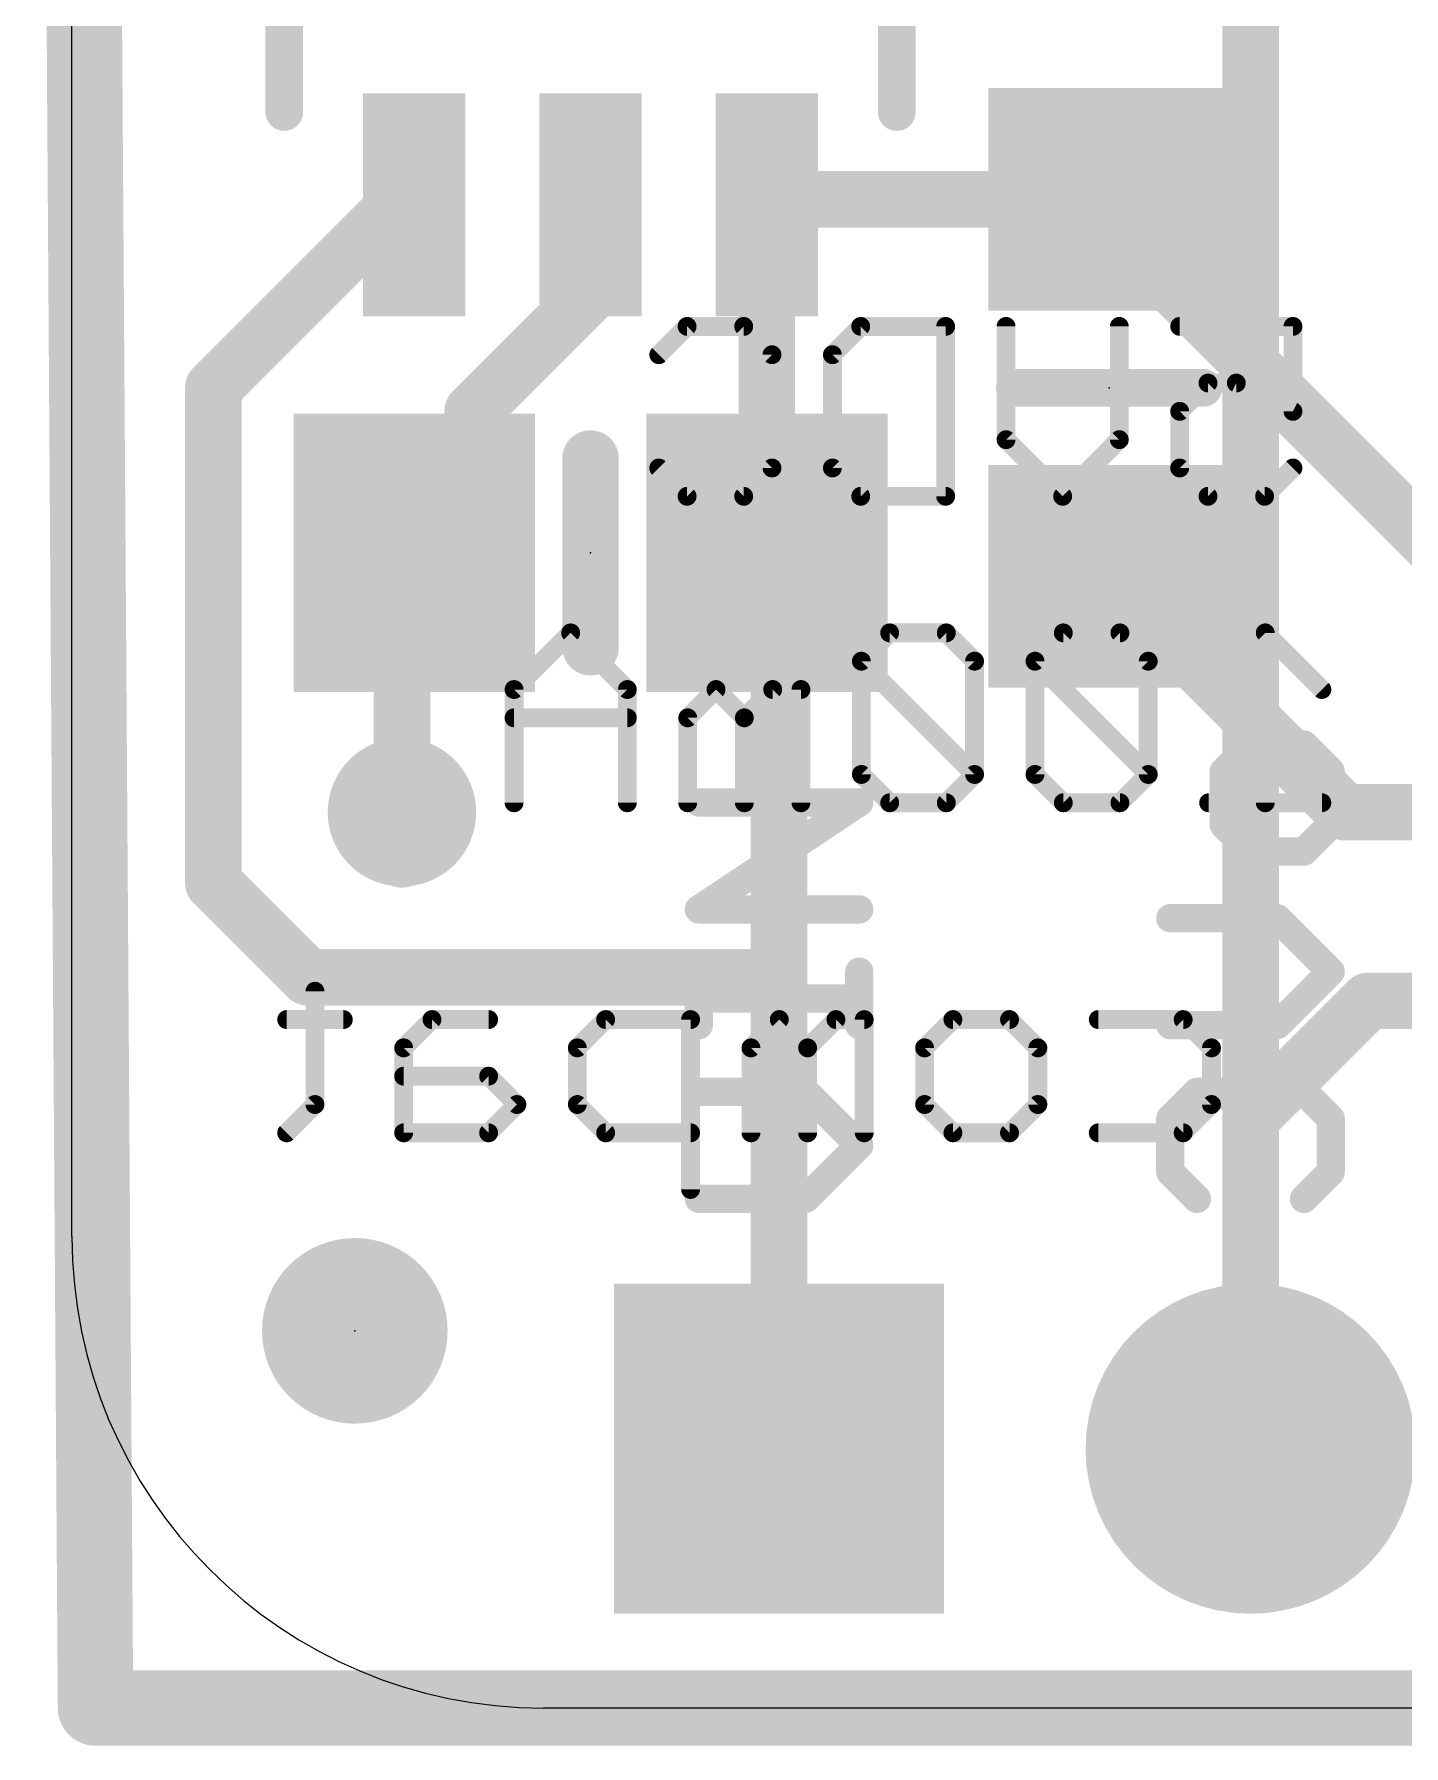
# Model space of a CAD drawing. Extents: x -0.2 to 18.1, y -0.2 to 19.4.
# Drawn here: x -0.2 to 7.18, y -0.2 to 9.02 of the extents above; entities that cross this region are included whole.
import ezdxf

# ---------------------------------------------------------------- set-up
doc = ezdxf.new("R2010")
doc.units = 0
for name, color, linetype in [('1', 12, 'CONTINUOUS'), ('16', 132, 'CONTINUOUS'), ('17', 110, 'CONTINUOUS'), ('18', 110, 'CONTINUOUS'), ('20', 53, 'CONTINUOUS'), ('21', 40, 'CONTINUOUS'), ('22', 6, 'CONTINUOUS'), ('23', 53, 'CONTINUOUS')]:
    doc.layers.add(name, color=color, linetype=linetype)

# ---------------------------------------------------------------- blocks, each defined once
blk = doc.blocks.new('RECT')
blk.add_solid([(-0.5, -0.5), (0.5, -0.5), (-0.5, 0.5), (0.5, 0.5)])
blk = doc.blocks.new('SQUAREP')
blk.add_solid([(-0.5, -0.5), (0.5, -0.5), (-0.5, 0.5), (0.5, 0.5)])
blk = doc.blocks.new('ROUNDP')
at = {"const_width": 0.5}
blk.add_lwpolyline([(0, -0.25, 1), (0, 0.25, 1), (0, -0.25)], format="xyb", dxfattribs=at)
blk = doc.blocks.new('PIE')
at = {"const_width": 0.5}
blk.add_lwpolyline([(0, -0.25, 1), (0, 0.25, 1), (0, -0.25)], format="xyb", dxfattribs=at)
blk = doc.blocks.new('ROUNDV')
at = {"const_width": 0.5}
blk.add_lwpolyline([(0, -0.25, 1), (0, 0.25, 1), (0, -0.25)], format="xyb", dxfattribs=at)

msp = doc.modelspace()

# ---------------------------------------------------------------- linework, layer by layer
at = {"layer": '1', "const_width": 0.3048}
for points in [[(1.7479, 8.0979), (0.762, 7.112)], [(1.844, 8.0979), (1.7479, 8.0979)], [(2.794, 8.0979), (2.794, 7.62)], [(3.744, 8.0979), (3.7741, 8.128)], [(3.744, 8.0979), (3.744, 6.223)], [(3.7741, 8.128), (5.588, 8.128)], [(5.588, 8.128), (5.588, 8.001)], [(5.588, 8.001), (7.366, 6.223)], [(2.794, 7.62), (2.159, 6.985)], [(0.762, 7.112), (0.762, 4.445)], [(2.159, 6.985), (2.159, 6.538)], [(2.159, 6.538), (1.844, 6.223)], [(1.844, 6.223), (1.778, 6.157)], [(3.744, 6.223), (3.81, 6.157)], [(1.778, 6.157), (1.778, 4.826)], [(3.81, 6.157), (3.81, 3.937)], [(5.588, 6.096), (6.858, 4.826)], [(6.858, 4.826), (9.017, 4.826)], [(0.762, 4.445), (1.27, 3.937)], [(1.27, 3.937), (3.81, 3.937)], [(3.81, 3.937), (3.81, 1.397)], [(6.985, 3.81), (6.35, 3.175)], [(9.924, 3.81), (6.985, 3.81)], [(6.35, 3.175), (6.35, 1.397)]]:
    msp.add_lwpolyline(points, dxfattribs=at)
at = {"layer": '1', "const_width": 0.1524}
for points in [[(1.7479, 8.1741, 1), (1.7479, 8.0217)], [(1.8018, 8.044, 1), (1.694, 8.1518)], [(1.844, 8.0217, 1), (1.844, 8.1741)], [(2.8702, 8.0979, 1), (2.7178, 8.0979)], [(3.8202, 8.0979, 1), (3.6678, 8.0979)], [(3.6901, 8.1518, 1), (3.7979, 8.044)], [(3.7741, 8.2042, 1), (3.7741, 8.0518)], [(3.828, 8.0741, 1), (3.7202, 8.1819)], [(5.6642, 8.128, 1), (5.5118, 8.128)], [(5.588, 8.0518, 1), (5.588, 8.2042)], [(5.6419, 8.0549, 1), (5.5341, 7.9471)], [(5.5118, 8.001, 1), (5.6642, 8.001)], [(2.8479, 7.5661, 1), (2.7401, 7.6739)], [(2.7178, 7.62, 1), (2.8702, 7.62)], [(0.8382, 7.112, 1), (0.6858, 7.112)], [(0.7081, 7.1659, 1), (0.8159, 7.0581)], [(2.2352, 6.985, 1), (2.0828, 6.985)], [(2.1051, 7.0389, 1), (2.2129, 6.9311)], [(2.2129, 6.4841, 1), (2.1051, 6.5919)], [(2.0828, 6.538, 1), (2.2352, 6.538)], [(1.8979, 6.1691, 1), (1.7901, 6.2769)], [(3.7979, 6.2769, 1), (3.6901, 6.1691)], [(1.8542, 6.157, 1), (1.7018, 6.157)], [(1.7241, 6.2109, 1), (1.8319, 6.1031)], [(1.7901, 6.2769, 1), (1.8979, 6.1691)], [(3.6678, 6.223, 1), (3.8202, 6.223)], [(3.8862, 6.157, 1), (3.7338, 6.157)], [(3.7561, 6.1031, 1), (3.8639, 6.2109)], [(5.6419, 6.1499, 1), (5.5341, 6.0421)], [(1.7018, 4.826, 1), (1.8542, 4.826)], [(6.858, 4.9022, 1), (6.858, 4.7498)], [(6.8041, 4.7721, 1), (6.9119, 4.8799)], [(0.8159, 4.4989, 1), (0.7081, 4.3911)], [(0.6858, 4.445, 1), (0.8382, 4.445)], [(1.27, 4.0132, 1), (1.27, 3.8608)], [(1.2161, 3.8831, 1), (1.3239, 3.9909)], [(3.8862, 3.937, 1), (3.7338, 3.937)], [(3.81, 3.8608, 1), (3.81, 4.0132)], [(3.7338, 3.937, 1), (3.8862, 3.937)], [(6.985, 3.8862, 1), (6.985, 3.7338)], [(7.0389, 3.7561, 1), (6.9311, 3.8639)], [(6.4262, 3.175, 1), (6.2738, 3.175)], [(6.2961, 3.2289, 1), (6.4039, 3.1211)], [(3.7338, 1.397, 1), (3.8862, 1.397)], [(6.2738, 1.397, 1), (6.4262, 1.397)]]:
    msp.add_lwpolyline(points, format="xyb", dxfattribs=at)
at = {"layer": '16'}
for points, const_width in [([(0.127, 0), (0, 19.177)], 0.4064), ([(6.35, 9.271), (6.35, 1.397)], 0.3048), ([(1.778, 4.826), (1.778, 4.572)], 0.3048), ([(17.907, 0), (0.127, 0)], 0.4064)]:
    msp.add_lwpolyline(points, dxfattribs=dict(at, const_width=const_width))
for points, const_width in [([(1.8542, 4.826, 1), (1.7018, 4.826)], 0.1524), ([(1.7018, 4.572, 1), (1.8542, 4.572)], 0.1524), ([(6.2738, 1.397, 1), (6.4262, 1.397)], 0.1524), ([(0.127, 0.1016, 1), (0.127, -0.1016)], 0.2032), ([(0.0254, -0.0007, 1), (0.2286, 0.0007)], 0.2032)]:
    msp.add_lwpolyline(points, format="xyb", dxfattribs=dict(at, const_width=const_width))
at = {"layer": '20'}
for p, q in [((0, 2.54), (0, 16.637)), ((15.24, 0), (2.54, 0))]:
    msp.add_line(p, q, dxfattribs=at)
msp.add_arc((2.54, 2.54), 2.54, 180, 270, dxfattribs=at)
at = {"layer": '21'}
for points, const_width in [([(1.144, 10.198), (1.144, 8.598)], 0.2032), ([(4.444, 10.198), (4.444, 8.598)], 0.2032), ([(5.08, 7.112), (6.096, 7.112)], 0.2032), ([(2.794, 5.715), (2.794, 6.731)], 0.3048), ([(6.3496, 5.1905), (6.2056, 5.0464)], 0.1524), ([(6.6377, 5.1905), (6.3496, 5.1905)], 0.1524), ([(6.7818, 5.0464), (6.6377, 5.1905)], 0.1524), ([(6.2056, 5.0464), (6.2056, 4.7583)], 0.1524), ([(6.7818, 4.7583), (6.7818, 5.0464)], 0.1524), ([(3.3775, 4.3024), (4.2418, 4.8786)], 0.1524), ([(4.2418, 4.8786), (3.3775, 4.8786)], 0.1524), ([(6.2056, 4.7583), (6.3496, 4.6142)], 0.1524), ([(6.6377, 4.6142), (6.7818, 4.7583)], 0.1524), ([(6.3496, 4.6142), (6.6377, 4.6142)], 0.1524), ([(4.2418, 4.3024), (3.3775, 4.3024)], 0.1524), ([(6.4937, 4.2549), (5.9175, 4.2549)], 0.1524), ([(6.7818, 3.9668), (6.4937, 4.2549)], 0.1524), ([(3.3775, 3.6787), (3.3775, 3.9668)], 0.1524), ([(4.2418, 3.6787), (4.2418, 3.9668)], 0.1524), ([(6.4937, 3.6787), (6.7818, 3.9668)], 0.1524), ([(4.2418, 3.8228), (3.3775, 3.8228)], 0.1524), ([(5.9175, 3.6787), (6.4937, 3.6787)], 0.1524), ([(3.9537, 3.3194), (3.3775, 3.3194)], 0.1524), ([(4.2418, 3.0313), (3.9537, 3.3194)], 0.1524), ([(5.9175, 3.1754), (6.0615, 3.3194)], 0.1524), ([(6.0615, 3.3194), (6.2056, 3.3194)], 0.1524), ([(6.2056, 3.3194), (6.3496, 3.1754)], 0.1524), ([(6.3496, 3.1754), (6.4937, 3.3194)], 0.1524), ([(6.4937, 3.3194), (6.6377, 3.3194)], 0.1524), ([(6.6377, 3.3194), (6.7818, 3.1754)], 0.1524), ([(5.9175, 2.8873), (5.9175, 3.1754)], 0.1524), ([(6.3496, 3.1754), (6.3496, 3.0313)], 0.1524), ([(6.7818, 3.1754), (6.7818, 2.8873)], 0.1524), ([(3.9537, 2.7432), (4.2418, 3.0313)], 0.1524), ([(6.0615, 2.7432), (5.9175, 2.8873)], 0.1524), ([(6.7818, 2.8873), (6.6377, 2.7432)], 0.1524), ([(3.3775, 2.7432), (3.9537, 2.7432)], 0.1524)]:
    msp.add_lwpolyline(points, dxfattribs=dict(at, const_width=const_width))
for points, const_width in [([(1.0932, 8.598, 1), (1.1948, 8.598)], 0.1016), ([(4.3932, 8.598, 1), (4.4948, 8.598)], 0.1016), ([(5.08, 7.1628, 1), (5.08, 7.0612)], 0.1016), ([(6.096, 7.0612, 1), (6.096, 7.1628)], 0.1016), ([(2.8702, 6.731, 1), (2.7178, 6.731)], 0.1524), ([(2.7178, 5.715, 1), (2.8702, 5.715)], 0.1524), ([(6.3496, 5.2286, 1), (6.3496, 5.1524)], 0.0762), ([(6.3766, 5.1635, 1), (6.3227, 5.2174)], 0.0762), ([(6.6647, 5.2174, 1), (6.6108, 5.1635)], 0.0762), ([(6.6377, 5.1524, 1), (6.6377, 5.2286)], 0.0762), ([(6.2437, 5.0464, 1), (6.1675, 5.0464)], 0.0762), ([(6.1786, 5.0733, 1), (6.2325, 5.0195)], 0.0762), ([(6.8199, 5.0464, 1), (6.7437, 5.0464)], 0.0762), ([(6.7549, 5.0195, 1), (6.8087, 5.0733)], 0.0762), ([(3.3775, 4.9167, 1), (3.3775, 4.8405)], 0.0762), ([(4.2629, 4.8469, 1), (4.2207, 4.9103)], 0.0762), ([(4.2418, 4.8405, 1), (4.2418, 4.9167)], 0.0762), ([(6.2325, 4.7852, 1), (6.1786, 4.7314)], 0.0762), ([(6.1675, 4.7583, 1), (6.2437, 4.7583)], 0.0762), ([(6.7437, 4.7583, 1), (6.8199, 4.7583)], 0.0762), ([(6.8087, 4.7314, 1), (6.7549, 4.7852)], 0.0762), ([(6.3496, 4.6523, 1), (6.3496, 4.5761)], 0.0762), ([(6.3227, 4.5873, 1), (6.3766, 4.6412)], 0.0762), ([(6.6108, 4.6412, 1), (6.6647, 4.5873)], 0.0762), ([(6.6377, 4.5761, 1), (6.6377, 4.6523)], 0.0762), ([(3.3563, 4.3341, 1), (3.3986, 4.2707)], 0.0762), ([(3.3775, 4.3405, 1), (3.3775, 4.2643)], 0.0762), ([(4.2418, 4.2643, 1), (4.2418, 4.3405)], 0.0762), ([(5.9175, 4.293, 1), (5.9175, 4.2168)], 0.0762), ([(6.5206, 4.2819, 1), (6.4667, 4.228)], 0.0762), ([(6.4937, 4.2168, 1), (6.4937, 4.293)], 0.0762), ([(3.4156, 3.9668, 1), (3.3394, 3.9668)], 0.0762), ([(4.2799, 3.9668, 1), (4.2037, 3.9668)], 0.0762), ([(6.8087, 3.9399, 1), (6.7549, 3.9938)], 0.0762), ([(6.7549, 3.9399, 1), (6.8087, 3.9938)], 0.0762), ([(3.3775, 3.8609, 1), (3.3775, 3.7847)], 0.0762), ([(4.2418, 3.7847, 1), (4.2418, 3.8609)], 0.0762), ([(3.3394, 3.6787, 1), (3.4156, 3.6787)], 0.0762), ([(4.2037, 3.6787, 1), (4.2799, 3.6787)], 0.0762), ([(5.9175, 3.7168, 1), (5.9175, 3.6406)], 0.0762), ([(6.4667, 3.7057, 1), (6.5206, 3.6518)], 0.0762), ([(6.4937, 3.6406, 1), (6.4937, 3.7168)], 0.0762), ([(3.3775, 3.3575, 1), (3.3775, 3.2813)], 0.0762), ([(3.9806, 3.3464, 1), (3.9267, 3.2925)], 0.0762), ([(3.9537, 3.2813, 1), (3.9537, 3.3575)], 0.0762), ([(6.0615, 3.3575, 1), (6.0615, 3.2813)], 0.0762), ([(6.0885, 3.2925, 1), (6.0346, 3.3464)], 0.0762), ([(6.2325, 3.3464, 1), (6.1786, 3.2925)], 0.0762), ([(6.2056, 3.2813, 1), (6.2056, 3.3575)], 0.0762), ([(6.4937, 3.3575, 1), (6.4937, 3.2813)], 0.0762), ([(6.5206, 3.2925, 1), (6.4667, 3.3464)], 0.0762), ([(6.6647, 3.3464, 1), (6.6108, 3.2925)], 0.0762), ([(6.6377, 3.2813, 1), (6.6377, 3.3575)], 0.0762), ([(5.8905, 3.2023, 1), (5.9444, 3.1484)], 0.0762), ([(5.9556, 3.1754, 1), (5.8794, 3.1754)], 0.0762), ([(6.3877, 3.1754, 1), (6.3115, 3.1754)], 0.0762), ([(6.3227, 3.2023, 1), (6.3766, 3.1484)], 0.0762), ([(6.3227, 3.1484, 1), (6.3766, 3.2023)], 0.0762), ([(6.8199, 3.1754, 1), (6.7437, 3.1754)], 0.0762), ([(6.7549, 3.1484, 1), (6.8087, 3.2023)], 0.0762), ([(4.2687, 3.0044, 1), (4.2149, 3.0583)], 0.0762), ([(4.2149, 3.0044, 1), (4.2687, 3.0583)], 0.0762), ([(6.3115, 3.0313, 1), (6.3877, 3.0313)], 0.0762), ([(5.9444, 2.9142, 1), (5.8905, 2.8603)], 0.0762), ([(6.8087, 2.8603, 1), (6.7549, 2.9142)], 0.0762), ([(5.8794, 2.8873, 1), (5.9556, 2.8873)], 0.0762), ([(6.7437, 2.8873, 1), (6.8199, 2.8873)], 0.0762), ([(3.3775, 2.7813, 1), (3.3775, 2.7051)], 0.0762), ([(3.9267, 2.7701, 1), (3.9806, 2.7163)], 0.0762), ([(3.9537, 2.7051, 1), (3.9537, 2.7813)], 0.0762), ([(6.0346, 2.7163, 1), (6.0885, 2.7701)], 0.0762), ([(6.6108, 2.7701, 1), (6.6647, 2.7163)], 0.0762)]:
    msp.add_lwpolyline(points, format="xyb", dxfattribs=dict(at, const_width=const_width))
at = {"layer": '22', "const_width": 0.1016}
for points in [[(3.1617, 7.2905), (3.3142, 7.443)], [(3.3142, 7.443), (3.6193, 7.443)], [(3.6193, 7.443), (3.7718, 7.2905)], [(4.0972, 7.2905), (4.2497, 7.443)], [(4.2497, 7.443), (4.7073, 7.443)], [(4.7073, 7.443), (4.7073, 6.5278)], [(5.0327, 6.8329), (5.0327, 7.443)], [(5.6429, 7.443), (5.6429, 6.8329)], [(5.9683, 7.443), (6.5784, 7.443)], [(6.5784, 7.443), (6.5784, 6.9854)], [(3.7718, 7.2905), (3.7718, 6.6803)], [(4.0972, 6.6803), (4.0972, 7.2905)], [(6.1208, 7.1379), (5.9683, 6.9854)], [(6.2733, 7.1379), (6.1208, 7.1379)], [(6.5784, 6.9854), (6.2733, 7.1379)], [(5.9683, 6.9854), (5.9683, 6.6803)], [(5.3378, 6.5278), (5.0327, 6.8329)], [(5.6429, 6.8329), (5.3378, 6.5278)], [(3.3142, 6.5278), (3.1617, 6.6803)], [(3.7718, 6.6803), (3.6193, 6.5278)], [(4.2497, 6.5278), (4.0972, 6.6803)], [(5.9683, 6.6803), (6.1208, 6.5278)], [(6.4258, 6.5278), (6.5784, 6.6803)], [(3.6193, 6.5278), (3.3142, 6.5278)], [(4.7073, 6.5278), (4.2497, 6.5278)], [(6.1208, 6.5278), (6.4258, 6.5278)], [(2.6872, 5.792), (2.3821, 5.4869)], [(2.9922, 5.4869), (2.6872, 5.792)], [(4.4057, 5.792), (4.2531, 5.6395)], [(4.7107, 5.792), (4.4057, 5.792)], [(4.8632, 5.6395), (4.7107, 5.792)], [(5.3412, 5.792), (5.1886, 5.6395)], [(5.6462, 5.792), (5.3412, 5.792)], [(5.7988, 5.6395), (5.6462, 5.792)], [(6.7343, 5.4869), (6.4292, 5.792)], [(6.4292, 5.792), (6.4292, 4.8768)], [(4.2531, 5.6395), (4.2531, 5.0293)], [(4.8632, 5.0293), (4.2531, 5.6395)], [(4.8632, 5.0293), (4.8632, 5.6395)], [(5.1886, 5.6395), (5.1886, 5.0293)], [(5.7988, 5.0293), (5.1886, 5.6395)], [(5.7988, 5.0293), (5.7988, 5.6395)], [(2.3821, 5.4869), (2.3821, 4.8768)], [(2.9922, 4.8768), (2.9922, 5.4869)], [(3.4701, 5.4869), (3.3176, 5.3344)], [(3.6227, 5.3344), (3.4701, 5.4869)], [(3.7752, 5.4869), (3.6227, 5.3344)], [(3.9277, 5.4869), (3.7752, 5.4869)], [(3.9277, 4.8768), (3.9277, 5.4869)], [(2.9922, 5.3344), (2.3821, 5.3344)], [(3.3176, 5.3344), (3.3176, 4.8768)], [(3.6227, 5.3344), (3.6227, 4.8768)], [(4.2531, 5.0293), (4.4057, 4.8768)], [(4.7107, 4.8768), (4.8632, 5.0293)], [(5.1886, 5.0293), (5.3412, 4.8768)], [(5.6462, 4.8768), (5.7988, 5.0293)], [(4.4057, 4.8768), (4.7107, 4.8768)], [(5.3412, 4.8768), (5.6462, 4.8768)], [(6.7343, 4.8768), (6.1242, 4.8768)], [(1.3094, 3.8615), (1.3094, 3.2513)], [(1.4619, 3.7089), (1.1569, 3.7089)], [(1.9399, 3.7089), (1.7873, 3.5564)], [(2.2449, 3.7089), (1.9399, 3.7089)], [(2.8754, 3.7089), (2.7229, 3.5564)], [(3.333, 3.7089), (2.8754, 3.7089)], [(3.333, 2.7937), (3.333, 3.7089)], [(3.8109, 3.7089), (3.6584, 3.5564)], [(3.9634, 3.5564), (3.8109, 3.7089)], [(4.116, 3.7089), (3.9634, 3.5564)], [(4.2685, 3.7089), (4.116, 3.7089)], [(4.2685, 3.0988), (4.2685, 3.7089)], [(4.5939, 3.5564), (4.7464, 3.7089)], [(4.7464, 3.7089), (5.0515, 3.7089)], [(5.0515, 3.7089), (5.204, 3.5564)], [(5.5294, 3.7089), (5.987, 3.7089)], [(5.987, 3.7089), (6.1395, 3.5564)], [(1.7873, 3.5564), (1.7873, 3.0988)], [(2.7229, 3.5564), (2.7229, 3.2513)], [(3.6584, 3.5564), (3.6584, 3.0988)], [(3.9634, 3.5564), (3.9634, 3.0988)], [(4.5939, 3.2513), (4.5939, 3.5564)], [(5.204, 3.5564), (5.204, 3.2513)], [(6.1395, 3.5564), (6.1395, 3.2513)], [(2.2449, 3.4039), (1.7873, 3.4039)], [(2.3975, 3.2513), (2.2449, 3.4039)], [(1.3094, 3.2513), (1.1569, 3.0988)], [(2.2449, 3.0988), (2.3975, 3.2513)], [(2.7229, 3.2513), (2.8754, 3.0988)], [(4.7464, 3.0988), (4.5939, 3.2513)], [(5.204, 3.2513), (5.0515, 3.0988)], [(6.1395, 3.2513), (5.987, 3.0988)], [(1.7873, 3.0988), (2.2449, 3.0988)], [(2.8754, 3.0988), (3.333, 3.0988)], [(5.0515, 3.0988), (4.7464, 3.0988)], [(5.987, 3.0988), (5.5294, 3.0988)]]:
    msp.add_lwpolyline(points, dxfattribs=at)
at = {"layer": '22', "const_width": 0.0508}
for points in [[(3.3142, 7.4684, 1), (3.3142, 7.4176)], [(3.3322, 7.425, 1), (3.2963, 7.4609)], [(3.6372, 7.4609, 1), (3.6013, 7.425)], [(3.6193, 7.4176, 1), (3.6193, 7.4684)], [(4.2497, 7.4684, 1), (4.2497, 7.4176)], [(4.2677, 7.425, 1), (4.2318, 7.4609)], [(4.7327, 7.443, 1), (4.6819, 7.443)], [(4.7073, 7.4176, 1), (4.7073, 7.4684)], [(5.0581, 7.443, 1), (5.0073, 7.443)], [(5.6683, 7.443, 1), (5.6174, 7.443)], [(5.9683, 7.4684, 1), (5.9683, 7.4176)], [(6.6038, 7.443, 1), (6.553, 7.443)], [(6.5784, 7.4176, 1), (6.5784, 7.4684)], [(3.1437, 7.3084, 1), (3.1797, 7.2725)], [(3.7972, 7.2905, 1), (3.7464, 7.2905)], [(3.7539, 7.2725, 1), (3.7898, 7.3084)], [(4.1226, 7.2905, 1), (4.0718, 7.2905)], [(4.0793, 7.3084, 1), (4.1152, 7.2725)], [(6.1208, 7.1633, 1), (6.1208, 7.1125)], [(6.1387, 7.12, 1), (6.1028, 7.1559)], [(6.2847, 7.1606, 1), (6.262, 7.1152)], [(6.2733, 7.1125, 1), (6.2733, 7.1633)], [(5.9937, 6.9854, 1), (5.9428, 6.9854)], [(5.9503, 7.0034, 1), (5.9862, 6.9674)], [(6.553, 6.9854, 1), (6.6038, 6.9854)], [(6.567, 6.9627, 1), (6.5897, 7.0081)], [(5.0073, 6.8329, 1), (5.0581, 6.8329)], [(5.0507, 6.8508, 1), (5.0148, 6.8149)], [(5.6174, 6.8329, 1), (5.6683, 6.8329)], [(5.6608, 6.8149, 1), (5.6249, 6.8508)], [(3.1797, 6.6983, 1), (3.1437, 6.6624)], [(3.7898, 6.6624, 1), (3.7539, 6.6983)], [(4.1152, 6.6983, 1), (4.0793, 6.6624)], [(5.9862, 6.6983, 1), (5.9503, 6.6624)], [(6.5963, 6.6624, 1), (6.5604, 6.6983)], [(3.7464, 6.6803, 1), (3.7972, 6.6803)], [(4.0718, 6.6803, 1), (4.1226, 6.6803)], [(5.9428, 6.6803, 1), (5.9937, 6.6803)], [(3.3142, 6.5532, 1), (3.3142, 6.5024)], [(3.2963, 6.5098, 1), (3.3322, 6.5458)], [(3.6013, 6.5458, 1), (3.6372, 6.5098)], [(3.6193, 6.5024, 1), (3.6193, 6.5532)], [(4.2497, 6.5532, 1), (4.2497, 6.5024)], [(4.2318, 6.5098, 1), (4.2677, 6.5458)], [(4.6819, 6.5278, 1), (4.7327, 6.5278)], [(4.7073, 6.5024, 1), (4.7073, 6.5532)], [(5.3198, 6.5458, 1), (5.3558, 6.5098)], [(5.3198, 6.5098, 1), (5.3558, 6.5458)], [(6.1208, 6.5532, 1), (6.1208, 6.5024)], [(6.1028, 6.5098, 1), (6.1387, 6.5458)], [(6.4079, 6.5458, 1), (6.4438, 6.5098)], [(6.4258, 6.5024, 1), (6.4258, 6.5532)], [(2.7051, 5.8099, 1), (2.6692, 5.774)], [(2.7051, 5.774, 1), (2.6692, 5.8099)], [(4.4057, 5.8174, 1), (4.4057, 5.7666)], [(4.4236, 5.774, 1), (4.3877, 5.8099)], [(4.7287, 5.8099, 1), (4.6928, 5.774)], [(4.7107, 5.7666, 1), (4.7107, 5.8174)], [(5.3412, 5.8174, 1), (5.3412, 5.7666)], [(5.3591, 5.774, 1), (5.3232, 5.8099)], [(5.6642, 5.8099, 1), (5.6283, 5.774)], [(5.6462, 5.7666, 1), (5.6462, 5.8174)], [(6.4546, 5.792, 1), (6.4038, 5.792)], [(6.4472, 5.8099, 1), (6.4113, 5.774)], [(4.2785, 5.6395, 1), (4.2277, 5.6395)], [(4.2711, 5.6574, 1), (4.2352, 5.6215)], [(4.2352, 5.6574, 1), (4.2711, 5.6215)], [(4.8887, 5.6395, 1), (4.8378, 5.6395)], [(4.8453, 5.6215, 1), (4.8812, 5.6574)], [(5.2141, 5.6395, 1), (5.1632, 5.6395)], [(5.2066, 5.6574, 1), (5.1707, 5.6215)], [(5.1707, 5.6574, 1), (5.2066, 5.6215)], [(5.8242, 5.6395, 1), (5.7734, 5.6395)], [(5.7808, 5.6215, 1), (5.8167, 5.6574)], [(2.4075, 5.4869, 1), (2.3567, 5.4869)], [(3.0176, 5.4869, 1), (2.9668, 5.4869)], [(3.4881, 5.5049, 1), (3.4522, 5.469)], [(3.4881, 5.469, 1), (3.4522, 5.5049)], [(3.7752, 5.5123, 1), (3.7752, 5.4615)], [(3.7932, 5.469, 1), (3.7572, 5.5049)], [(3.9531, 5.4869, 1), (3.9023, 5.4869)], [(3.9277, 5.4615, 1), (3.9277, 5.5123)], [(2.3641, 5.5049, 1), (2.4001, 5.469)], [(2.9743, 5.469, 1), (3.0102, 5.5049)], [(6.7163, 5.469, 1), (6.7522, 5.5049)], [(2.3821, 5.3598, 1), (2.3821, 5.309)], [(2.9922, 5.309, 1), (2.9922, 5.3598)], [(3.343, 5.3344, 1), (3.2922, 5.3344)], [(3.2997, 5.3524, 1), (3.3356, 5.3164)], [(3.6047, 5.3524, 1), (3.6406, 5.3164)], [(3.6481, 5.3344, 1), (3.5973, 5.3344)], [(3.6047, 5.3164, 1), (3.6406, 5.3524)], [(4.2711, 5.0473, 1), (4.2352, 5.0114)], [(4.8812, 5.0114, 1), (4.8453, 5.0473)], [(4.8453, 5.0114, 1), (4.8812, 5.0473)], [(5.2066, 5.0473, 1), (5.1707, 5.0114)], [(5.8167, 5.0114, 1), (5.7808, 5.0473)], [(5.7808, 5.0114, 1), (5.8167, 5.0473)], [(4.2277, 5.0293, 1), (4.2785, 5.0293)], [(4.8378, 5.0293, 1), (4.8887, 5.0293)], [(5.1632, 5.0293, 1), (5.2141, 5.0293)], [(5.7734, 5.0293, 1), (5.8242, 5.0293)], [(2.3567, 4.8768, 1), (2.4075, 4.8768)], [(2.9668, 4.8768, 1), (3.0176, 4.8768)], [(3.2922, 4.8768, 1), (3.343, 4.8768)], [(3.5973, 4.8768, 1), (3.6481, 4.8768)], [(3.9023, 4.8768, 1), (3.9531, 4.8768)], [(4.4057, 4.9022, 1), (4.4057, 4.8514)], [(4.3877, 4.8588, 1), (4.4236, 4.8948)], [(4.6928, 4.8948, 1), (4.7287, 4.8588)], [(4.7107, 4.8514, 1), (4.7107, 4.9022)], [(5.3412, 4.9022, 1), (5.3412, 4.8514)], [(5.3232, 4.8588, 1), (5.3591, 4.8948)], [(5.6283, 4.8948, 1), (5.6642, 4.8588)], [(5.6462, 4.8514, 1), (5.6462, 4.9022)], [(6.1242, 4.9022, 1), (6.1242, 4.8514)], [(6.4038, 4.8768, 1), (6.4546, 4.8768)], [(6.7343, 4.8514, 1), (6.7343, 4.9022)], [(1.3348, 3.8615, 1), (1.284, 3.8615)], [(1.1569, 3.7343, 1), (1.1569, 3.6835)], [(1.4619, 3.6835, 1), (1.4619, 3.7343)], [(1.9399, 3.7343, 1), (1.9399, 3.6835)], [(1.9578, 3.691, 1), (1.9219, 3.7269)], [(2.2449, 3.6835, 1), (2.2449, 3.7343)], [(2.8754, 3.7343, 1), (2.8754, 3.6835)], [(2.8933, 3.691, 1), (2.8574, 3.7269)], [(3.3584, 3.7089, 1), (3.3076, 3.7089)], [(3.333, 3.6835, 1), (3.333, 3.7343)], [(3.8289, 3.7269, 1), (3.7929, 3.691)], [(3.8289, 3.691, 1), (3.7929, 3.7269)], [(4.116, 3.7343, 1), (4.116, 3.6835)], [(4.1339, 3.691, 1), (4.098, 3.7269)], [(4.2939, 3.7089, 1), (4.2431, 3.7089)], [(4.2685, 3.6835, 1), (4.2685, 3.7343)], [(4.7464, 3.7343, 1), (4.7464, 3.6835)], [(4.7644, 3.691, 1), (4.7285, 3.7269)], [(5.0694, 3.7269, 1), (5.0335, 3.691)], [(5.0515, 3.6835, 1), (5.0515, 3.7343)], [(5.5294, 3.7343, 1), (5.5294, 3.6835)], [(6.005, 3.7269, 1), (5.969, 3.691)], [(5.987, 3.6835, 1), (5.987, 3.7343)], [(1.8127, 3.5564, 1), (1.7619, 3.5564)], [(1.7694, 3.5744, 1), (1.8053, 3.5384)], [(2.7049, 3.5744, 1), (2.7408, 3.5384)], [(2.7483, 3.5564, 1), (2.6975, 3.5564)], [(3.6404, 3.5744, 1), (3.6763, 3.5384)], [(3.6838, 3.5564, 1), (3.633, 3.5564)], [(3.9888, 3.5564, 1), (3.938, 3.5564)], [(3.9455, 3.5744, 1), (3.9814, 3.5384)], [(3.9455, 3.5384, 1), (3.9814, 3.5744)], [(4.5759, 3.5744, 1), (4.6119, 3.5384)], [(4.6193, 3.5564, 1), (4.5685, 3.5564)], [(5.2294, 3.5564, 1), (5.1786, 3.5564)], [(5.1861, 3.5384, 1), (5.222, 3.5744)], [(6.1649, 3.5564, 1), (6.1141, 3.5564)], [(6.1216, 3.5384, 1), (6.1575, 3.5744)], [(1.7873, 3.4293, 1), (1.7873, 3.3785)], [(2.2629, 3.4218, 1), (2.227, 3.3859)], [(2.2449, 3.3785, 1), (2.2449, 3.4293)], [(1.284, 3.2513, 1), (1.3348, 3.2513)], [(1.3274, 3.2334, 1), (1.2914, 3.2693)], [(2.4154, 3.2334, 1), (2.3795, 3.2693)], [(2.3795, 3.2334, 1), (2.4154, 3.2693)], [(2.7408, 3.2693, 1), (2.7049, 3.2334)], [(2.6975, 3.2513, 1), (2.7483, 3.2513)], [(4.6119, 3.2693, 1), (4.5759, 3.2334)], [(4.5685, 3.2513, 1), (4.6193, 3.2513)], [(5.1786, 3.2513, 1), (5.2294, 3.2513)], [(5.222, 3.2334, 1), (5.1861, 3.2693)], [(6.1141, 3.2513, 1), (6.1649, 3.2513)], [(6.1575, 3.2334, 1), (6.1216, 3.2693)], [(1.1389, 3.1168, 1), (1.1748, 3.0808)], [(1.7873, 3.1242, 1), (1.7873, 3.0734)], [(2.227, 3.1168, 1), (2.2629, 3.0808)], [(2.2449, 3.0734, 1), (2.2449, 3.1242)], [(2.8754, 3.1242, 1), (2.8754, 3.0734)], [(2.8574, 3.0808, 1), (2.8933, 3.1168)], [(3.333, 3.0734, 1), (3.333, 3.1242)], [(4.7464, 3.1242, 1), (4.7464, 3.0734)], [(4.7285, 3.0808, 1), (4.7644, 3.1168)], [(5.0335, 3.1168, 1), (5.0694, 3.0808)], [(5.0515, 3.0734, 1), (5.0515, 3.1242)], [(5.5294, 3.1242, 1), (5.5294, 3.0734)], [(5.969, 3.1168, 1), (6.005, 3.0808)], [(5.987, 3.0734, 1), (5.987, 3.1242)], [(1.7619, 3.0988, 1), (1.8127, 3.0988)], [(3.633, 3.0988, 1), (3.6838, 3.0988)], [(3.938, 3.0988, 1), (3.9888, 3.0988)], [(4.2431, 3.0988, 1), (4.2939, 3.0988)], [(3.3076, 2.7937, 1), (3.3584, 2.7937)]]:
    msp.add_lwpolyline(points, format="xyb", dxfattribs=at)
at = {"layer": '23'}
for p in [(5.588, 7.112), (2.794, 6.223), (1.524, 2.032)]:
    msp.add_point(p, dxfattribs=at)

# ---------------------------------------------------------------- block references
at = {"layer": '1', "xscale": 0.55, "yscale": 1.2}
for p in [(1.844, 8.0979), (2.794, 8.0979), (3.744, 8.0979)]:
    msp.add_blockref('RECT', p, dxfattribs=at)
at = {"layer": '1'}
for p, xscale, yscale, rotation in [((5.588, 8.128), 1.2, 1.3, 90), ((1.844, 6.223), 1.3, 1.5, 180), ((3.744, 6.223), 1.3, 1.5, 180), ((5.588, 6.096), 1.2, 1.3, 90)]:
    msp.add_blockref('RECT', p, dxfattribs=dict(at, xscale=xscale, yscale=yscale, rotation=rotation))
msp.add_blockref('PIE', (1.524, 2.032), dxfattribs=at)
at = {"layer": '17', "xscale": 1.778, "yscale": 1.778, "rotation": 90}
for name, p in [('SQUAREP', (3.81, 1.397)), ('SQUAREP', (3.81, 1.397)), ('ROUNDP', (6.35, 1.397)), ('ROUNDP', (6.35, 1.397))]:
    msp.add_blockref(name, p, dxfattribs=at)
at = {"layer": '18', "xscale": 0.8001, "yscale": 0.8001}
msp.add_blockref('ROUNDV', (1.778, 4.826), dxfattribs=at)
msp.add_blockref('ROUNDV', (1.778, 4.826), dxfattribs=at)

doc.saveas('drawing.dxf')
